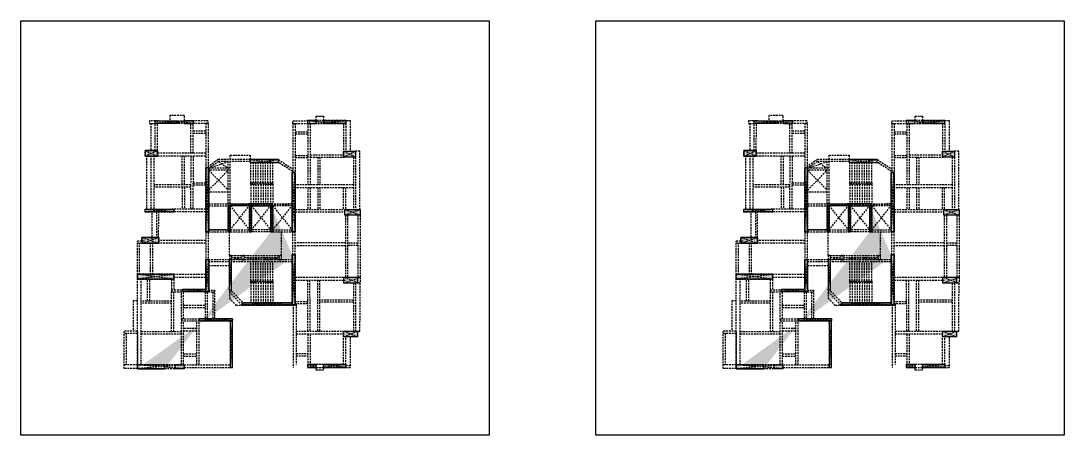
# Model space of a CAD drawing. Header units: millimetres. Extents: x -12446 to 208071, y -7552 to 35181.
# Drawn here: x 100546 to 208071, y -7552 to 35181 of the extents above; entities that cross this region are included whole.
import ezdxf

# ---------------------------------------------------------------- set-up
doc = ezdxf.new("R2010")
doc.units = ezdxf.units.MM
doc.header["$PDMODE"] = 35
doc.linetypes.add('DASHED2', pattern=[0.375, 0.25, -0.125])
for name, color, linetype in [('.', 7, 'Continuous'), ('col', 6, 'Continuous'), ('ING-A-Stair', 3, 'Continuous'), ('ING-BEAM', 252, 'Continuous')]:
    doc.layers.add(name, color=color, linetype=linetype)
doc.layers.add('Boundary', color=40, linetype='Continuous', lineweight=30)
doc.layers.add('Origin', color=40, linetype='Continuous', lineweight=30)

msp = doc.modelspace()

# ---------------------------------------------------------------- hatches: boundary and pattern name
at = {"layer": '.'}
h = msp.add_hatch(dxfattribs=at)
h.set_pattern_fill('ANSI31', color=256)
h.set_pattern_definition([(45, (-12593049.31525, -2232509.60422), (-0.0883883476483, 0.0883883476483), [])])
h.paths.add_polyline_path([(122360, 4227), (122130, 4227), (122130, -572), (122360, -572)], flags=17)
h.paths.add_polyline_path([(118915, 4227), (122360, 4227), (122360, 4457), (118915, 4457)], flags=17)
h.paths.add_polyline_path([(116460, -295), (117360, -295), (117360, -695), (116460, -695)], flags=17)
h.paths.add_polyline_path([(112550, -295), (115360, -295), (115360, -695), (112550, -695)])
h.paths.add_polyline_path([(135039, 21136), (133801, 21136), (133801, 21736), (135039, 21736)])
h.paths.add_polyline_path([(127091, 20864), (124191, 20864), (124191, 20564), (127091, 20564)])
h.paths.add_polyline_path([(126510, 16113), (126310, 16113), (126310, 13413), (126510, 13413)])
h.paths.add_polyline_path([(122110, 16113), (121910, 16113), (121910, 13413), (122110, 13413)])
h.paths.add_polyline_path([(124310, 16313), (124110, 16313), (124110, 13413), (124310, 13413)])
h.paths.add_polyline_path([(126510, 16313), (124310, 16313), (124310, 16113), (126510, 16113)])
h.paths.add_polyline_path([(121910, 16313), (124110, 16313), (124110, 16113), (121910, 16113)])
h.paths.add_polyline_path([(130979, -264), (130079, -264), (130079, -564), (130979, -564)])
h.paths.add_polyline_path([(134029, -264), (131729, -264), (131729, -564), (134029, -564)])
h.paths.add_polyline_path([(133794, 3186), (135254, 3186), (135254, 2586), (133794, 2586)])
h.paths.add_polyline_path([(133839, 8735), (135254, 8735), (135254, 8135), (133839, 8135)])
h.paths.add_polyline_path([(133930, 15736), (135510, 15736), (135510, 15136), (133930, 15136)])
h.paths.add_polyline_path([(128510, 19528), (128810, 19528), (128810, 13413), (128510, 13413)])
h.paths.add_polyline_path([(128510, 5866), (128810, 5866), (128810, 11041), (128510, 11041)], flags=17)
h.paths.add_polyline_path([(123395, 6096), (128510, 6096), (128510, 5866), (123395, 5866)], flags=17)
h.paths.add_polyline_path([(122260, 10575), (122030, 10575), (122030, 7425), (122260, 7425)], flags=17)
h.paths.add_polyline_path([(117210, 7518), (119611, 7518), (119611, 7218), (117210, 7218)], flags=17)
h.paths.add_polyline_path([(119611, 10575), (119911, 10575), (119911, 7218), (119611, 7218)], flags=17)
h.paths.add_polyline_path([(112550, 9038), (116300, 9038), (116300, 8538), (112550, 8538)])
h.paths.add_polyline_path([(114750, 12838), (113020, 12838), (113020, 12238), (114750, 12238)], flags=17)
h.paths.add_polyline_path([(119910, 19913), (119610, 19913), (119610, 13413), (119910, 13413)])
h.paths.add_polyline_path([(113347, 15769), (116297, 15769), (116297, 15469), (113347, 15469)], flags=16)
h.paths.add_polyline_path([(114620, 21819), (113345, 21819), (113345, 21219), (114620, 21219)])
h.paths.add_polyline_path([(131739, 24886), (134029, 24886), (134029, 24586), (131739, 24586)])
h.paths.add_polyline_path([(118342, 24909), (117392, 24909), (117392, 24609), (118342, 24609)])
h.paths.add_polyline_path([(114392, 24909), (116642, 24909), (116642, 24609), (114392, 24609)])
h.paths.add_polyline_path([(130990, 24586), (130990, 24886), (130080, 24886), (130080, 24586)])
edge = h.paths.add_edge_path()
edge.add_line((126310, 13413), (126310, 16113))
edge.add_line((128510, 11041), (128810, 11041))
edge.add_line((112562, -695), (115362, -695))
h = msp.add_hatch(dxfattribs=at)
h.set_pattern_fill('ANSI31', color=256)
h.set_pattern_definition([(45, (-12531322.17834, -2232509.60422), (-0.0883883476483, 0.0883883476483), [])])
h.paths.add_polyline_path([(184087, 4227), (183857, 4227), (183857, -572), (184087, -572)], flags=17)
h.paths.add_polyline_path([(180642, 4227), (184087, 4227), (184087, 4457), (180642, 4457)], flags=17)
h.paths.add_polyline_path([(178187, -295), (179087, -295), (179087, -695), (178187, -695)], flags=17)
h.paths.add_polyline_path([(174277, -295), (177087, -295), (177087, -695), (174277, -695)])
h.paths.add_polyline_path([(196766, 21136), (195528, 21136), (195528, 21736), (196766, 21736)])
h.paths.add_polyline_path([(188818, 20864), (185918, 20864), (185918, 20564), (188818, 20564)])
h.paths.add_polyline_path([(188237, 16113), (188037, 16113), (188037, 13413), (188237, 13413)])
h.paths.add_polyline_path([(183837, 16113), (183637, 16113), (183637, 13413), (183837, 13413)])
h.paths.add_polyline_path([(186037, 16313), (185837, 16313), (185837, 13413), (186037, 13413)])
h.paths.add_polyline_path([(188237, 16313), (186037, 16313), (186037, 16113), (188237, 16113)])
h.paths.add_polyline_path([(183637, 16313), (185837, 16313), (185837, 16113), (183637, 16113)])
h.paths.add_polyline_path([(192706, -264), (191806, -264), (191806, -564), (192706, -564)])
h.paths.add_polyline_path([(195757, -264), (193457, -264), (193457, -564), (195757, -564)])
h.paths.add_polyline_path([(195521, 3186), (196981, 3186), (196981, 2586), (195521, 2586)])
h.paths.add_polyline_path([(195566, 8735), (196981, 8735), (196981, 8135), (195566, 8135)])
h.paths.add_polyline_path([(195657, 15736), (197237, 15736), (197237, 15136), (195657, 15136)])
h.paths.add_polyline_path([(190237, 19528), (190537, 19528), (190537, 13413), (190237, 13413)])
h.paths.add_polyline_path([(190238, 5866), (190538, 5866), (190538, 11041), (190238, 11041)], flags=17)
h.paths.add_polyline_path([(185123, 6096), (190238, 6096), (190238, 5866), (185123, 5866)], flags=17)
h.paths.add_polyline_path([(183987, 10575), (183757, 10575), (183757, 7425), (183987, 7425)], flags=17)
h.paths.add_polyline_path([(178937, 7518), (181338, 7518), (181338, 7218), (178937, 7218)], flags=17)
h.paths.add_polyline_path([(181338, 10575), (181638, 10575), (181638, 7218), (181338, 7218)], flags=17)
h.paths.add_polyline_path([(174277, 9038), (178027, 9038), (178027, 8538), (174277, 8538)])
h.paths.add_polyline_path([(176478, 12838), (174748, 12838), (174748, 12238), (176478, 12238)], flags=17)
h.paths.add_polyline_path([(181637, 19913), (181337, 19913), (181337, 13413), (181637, 13413)])
h.paths.add_polyline_path([(175074, 15769), (178024, 15769), (178024, 15469), (175074, 15469)], flags=16)
h.paths.add_polyline_path([(176347, 21819), (175072, 21819), (175072, 21219), (176347, 21219)])
h.paths.add_polyline_path([(193467, 24886), (195756, 24886), (195756, 24586), (193467, 24586)])
h.paths.add_polyline_path([(180069, 24909), (179119, 24909), (179119, 24609), (180069, 24609)])
h.paths.add_polyline_path([(176119, 24909), (178369, 24909), (178369, 24609), (176119, 24609)])
h.paths.add_polyline_path([(192717, 24586), (192717, 24886), (191807, 24886), (191807, 24586)])
edge = h.paths.add_edge_path()
edge.add_line((188037, 13413), (188037, 16113))
edge.add_line((190238, 11041), (190538, 11041))
edge.add_line((174289, -695), (177089, -695))

# ---------------------------------------------------------------- linework, layer by layer
at = {"layer": 'Boundary'}
for points in [[(100546, 35181), (148801, 35181), (148801, -7552), (100546, -7552)], [(159816, 35181), (208071, 35181), (208071, -7552), (159816, -7552)]]:
    msp.add_lwpolyline(points, close=True, dxfattribs=at)
at = {"layer": 'col'}
for p, q in [((126310, 13413, -26), (126310, 16113, -26)), ((188037, 13413, -26), (188037, 16113, -26)), ((128510, 11041, -30), (128810, 11041, -30)), ((190238, 11041, -30), (190538, 11041, -30)), ((112562, -695, 111), (115362, -695, 111)), ((174289, -695, 111), (177089, -695, 111))]:
    msp.add_line(p, q, dxfattribs=at)
for points, elevation in [([(114392, 24884), (116642, 24884), (116642, 24609), (114392, 24609)], 108), ([(118342, 24884), (117392, 24884), (117392, 24609), (118342, 24609)], -46), ([(130990, 24586), (130990, 24886), (130080, 24886), (130080, 24586)], -51), ([(131739, 24886), (134029, 24886), (134029, 24586), (131739, 24586)], -50), ([(176119, 24884), (178369, 24884), (178369, 24609), (176119, 24609)], 108), ([(180069, 24884), (179119, 24884), (179119, 24609), (180069, 24609)], -46), ([(192717, 24586), (192717, 24886), (191807, 24886), (191807, 24586)], -51), ([(193467, 24886), (195756, 24886), (195756, 24586), (193467, 24586)], -50), ([(114620, 21819), (113345, 21819), (113345, 21219), (114620, 21219)], 108), ([(135039, 21136), (133801, 21136), (133801, 21736), (135039, 21736)], -50), ([(176347, 21819), (175072, 21819), (175072, 21219), (176347, 21219)], 108), ([(196766, 21136), (195528, 21136), (195528, 21736), (196766, 21736)], -50), ([(127091, 20864), (124191, 20864), (124191, 20564), (127091, 20564)], -29), ([(188818, 20864), (185918, 20864), (185918, 20564), (188818, 20564)], -29), ([(119910, 20028), (119610, 20028), (119610, 13413), (119910, 13413)], -29), ([(128510, 19528), (128810, 19528), (128810, 13413), (128510, 13413)], -28), ([(181637, 20028), (181337, 20028), (181337, 13413), (181637, 13413)], -29), ([(190237, 19528), (190537, 19528), (190537, 13413), (190237, 13413)], -28), ([(121910, 16313), (124110, 16313), (124110, 16113), (121910, 16113)], -28), ([(124310, 16313), (124110, 16313), (124110, 13413), (124310, 13413)], -28), ([(126510, 16313), (124310, 16313), (124310, 16113), (126510, 16113)], -29), ([(183637, 16313), (185837, 16313), (185837, 16113), (183637, 16113)], -28), ([(186037, 16313), (185837, 16313), (185837, 13413), (186037, 13413)], -28), ([(188237, 16313), (186037, 16313), (186037, 16113), (188237, 16113)], -29), ([(113347, 15769), (116297, 15769), (116297, 15469), (113347, 15469)], 108), ([(122110, 16113), (121910, 16113), (121910, 13413), (122110, 13413)], -28), ([(126510, 16113), (126310, 16113), (126310, 13413), (126510, 13413)], -26), ([(133930, 15736), (135510, 15736), (135510, 15136), (133930, 15136)], -49), ([(175074, 15769), (178024, 15769), (178024, 15469), (175074, 15469)], 108), ([(183837, 16113), (183637, 16113), (183637, 13413), (183837, 13413)], -28), ([(188237, 16113), (188037, 16113), (188037, 13413), (188237, 13413)], -26), ([(195657, 15736), (197237, 15736), (197237, 15136), (195657, 15136)], -49), ([(114750, 12838), (113020, 12838), (113020, 12238), (114750, 12238)], 108), ([(176478, 12838), (174748, 12838), (174748, 12238), (176478, 12238)], 108), ([(128510, 5866), (128810, 5866), (128810, 11041), (128510, 11041)], -30), ([(190238, 5866), (190538, 5866), (190538, 11041), (190238, 11041)], -30), ([(119611, 10568), (119911, 10568), (119911, 7218), (119611, 7218)], -180), ([(122260, 10575), (122030, 10575), (122030, 7425), (122260, 7425)], -28), ([(181338, 10568), (181638, 10568), (181638, 7218), (181338, 7218)], -180), ([(183987, 10575), (183757, 10575), (183757, 7425), (183987, 7425)], -28), ([(112550, 9038), (116300, 9038), (116300, 8538), (112550, 8538)], 111), ([(133839, 8735), (135254, 8735), (135254, 8135), (133839, 8135)], -50), ([(174277, 9038), (178027, 9038), (178027, 8538), (174277, 8538)], 111), ([(195566, 8735), (196981, 8735), (196981, 8135), (195566, 8135)], -50), ([(117210, 7518), (119611, 7518), (119611, 7218), (117210, 7218)], 45), ([(178937, 7518), (181338, 7518), (181338, 7218), (178937, 7218)], 45), ([(123395, 6096), (128510, 6096), (128510, 5866), (123395, 5866)], -30), ([(185123, 6096), (190238, 6096), (190238, 5866), (185123, 5866)], -30), ([(118915, 4227), (122360, 4227), (122360, 4457), (118915, 4457)], 111), ([(180642, 4227), (184087, 4227), (184087, 4457), (180642, 4457)], 111), ([(122360, 4227), (122130, 4227), (122130, -572), (122360, -572)], 111), ([(184087, 4227), (183857, 4227), (183857, -572), (184087, -572)], 111), ([(133794, 3186), (135254, 3186), (135254, 2586), (133794, 2586)], -51), ([(195521, 3186), (196981, 3186), (196981, 2586), (195521, 2586)], -51), ([(112550, -295), (115360, -295), (115360, -695), (112550, -695)], 111), ([(116460, -295), (117360, -295), (117360, -695), (116460, -695)], 111), ([(130979, -264), (130079, -264), (130079, -564), (130979, -564)], -50), ([(134029, -264), (131729, -264), (131729, -564), (134029, -564)], -50), ([(174277, -295), (177087, -295), (177087, -695), (174277, -695)], 111), ([(178187, -295), (179087, -295), (179087, -695), (178187, -695)], 111), ([(192706, -264), (191806, -264), (191806, -564), (192706, -564)], -50), ([(195757, -264), (193457, -264), (193457, -564), (195757, -564)], -50)]:
    msp.add_lwpolyline(points, close=True, dxfattribs=dict(at, elevation=elevation))
at = {"layer": 'ING-A-Stair', "linetype": 'DASHED2', "ltscale": 750}
for p, q in [((124263, 18464, -28), (124263, 20561, -23)), ((124513, 18464, -28), (124513, 20561, -23)), ((124763, 18464, -28), (124763, 20561, -23)), ((125013, 18464, -28), (125013, 20561, -30)), ((125263, 18464, -28), (125263, 20673, -28)), ((125513, 18464, -28), (125513, 20564, -30)), ((125763, 18464, -28), (125763, 20564, -28)), ((126013, 18464, -28), (126013, 20564, -30)), ((126263, 18464, -28), (126263, 20562, -28)), ((126513, 18464, -28), (126513, 20562, -28)), ((185990, 18464, -28), (185990, 20561, -23)), ((186240, 18464, -28), (186240, 20561, -23)), ((186490, 18464, -28), (186490, 20561, -23)), ((186740, 18464, -28), (186740, 20561, -30)), ((186990, 18464, -28), (186990, 20673, -28)), ((187240, 18464, -28), (187240, 20564, -30)), ((187490, 18464, -28), (187490, 20564, -28)), ((187740, 18464, -28), (187740, 20564, -30)), ((187990, 18464, -28), (187990, 20562, -28)), ((188240, 18464, -28), (188240, 20562, -28)), ((124263, 18314, -28), (124263, 16250, -28)), ((124513, 18314, -28), (124513, 16258, -28)), ((124763, 18314, -28), (124763, 16266, -28)), ((125013, 18314, -28), (125013, 16273, -28)), ((125263, 18314, -28), (125263, 16281, -28)), ((125513, 18314, -28), (125513, 16289, -28)), ((125763, 18314, -28), (125763, 16297, -28)), ((126013, 18314, -28), (126013, 16305, -28)), ((126263, 18314, -28), (126263, 16312, -28)), ((126513, 18314, -30), (126513, 16314, -30)), ((185990, 18314, -28), (185990, 16250, -28)), ((186240, 18314, -28), (186240, 16258, -28)), ((186490, 18314, -28), (186490, 16266, -28)), ((186740, 18314, -28), (186740, 16273, -28)), ((186990, 18314, -28), (186990, 16281, -28)), ((187240, 18314, -28), (187240, 16289, -28)), ((187490, 18314, -28), (187490, 16297, -28)), ((187740, 18314, -28), (187740, 16305, -28)), ((187990, 18314, -28), (187990, 16312, -28)), ((188240, 18314, -30), (188240, 16314, -30)), ((124263, 8343, -31), (124263, 10312, -30)), ((124513, 8343, -30), (124513, 10312, -30)), ((124763, 8343, -30), (124763, 10312, -30)), ((125013, 8343, -30), (125013, 10312, -30)), ((125263, 8343, -30), (125263, 10312, -30)), ((125513, 8343, -30), (125513, 10312, -30)), ((125763, 8343, -30), (125763, 10312, -30)), ((126013, 8343, -30), (126013, 10312, -30)), ((126263, 8343, -30), (126263, 10312, -30)), ((126513, 8343, -30), (126513, 10312, -30)), ((185990, 8343, -31), (185990, 10312, -30)), ((186240, 8343, -30), (186240, 10312, -30)), ((186490, 8343, -30), (186490, 10312, -30)), ((186740, 8343, -30), (186740, 10312, -30)), ((186990, 8343, -30), (186990, 10312, -30)), ((187240, 8343, -30), (187240, 10312, -30)), ((187490, 8343, -30), (187490, 10312, -30)), ((187740, 8343, -30), (187740, 10312, -30)), ((187990, 8343, -30), (187990, 10312, -30)), ((188240, 8343, -30), (188240, 10312, -30)), ((124263, 8193, -30), (124263, 6091, -30)), ((124513, 8193, -30), (124513, 6091, -30)), ((124763, 8193, -30), (124763, 6091, -30)), ((125013, 8193, -30), (125013, 6093, -30)), ((125263, 8194, -30), (125263, 6091, -30)), ((125513, 8193, -30), (125513, 6091, -30)), ((125763, 8193, -30), (125763, 6091, -30)), ((126013, 8193, -30), (126013, 6091, -30)), ((126263, 8193, -30), (126263, 6091, -30)), ((126513, 8193, -30), (126513, 6091, -30)), ((185990, 8193, -30), (185990, 6091, -30)), ((186240, 8193, -30), (186240, 6091, -30)), ((186490, 8193, -30), (186490, 6091, -30)), ((186740, 8193, -30), (186740, 6093, -30)), ((186990, 8194, -30), (186990, 6091, -30)), ((187240, 8193, -30), (187240, 6091, -30)), ((187490, 8193, -30), (187490, 6091, -30)), ((187740, 8193, -30), (187740, 6091, -30)), ((187990, 8193, -30), (187990, 6091, -30)), ((188240, 8193, -30), (188240, 6091, -30))]:
    msp.add_line(p, q, dxfattribs=at)
for points, elevation in [([(124263, 18464), (126513, 18464), (126513, 18314), (124263, 18314)], -28), ([(185990, 18464), (188240, 18464), (188240, 18314), (185990, 18314)], -28), ([(124263, 8343), (126513, 8343), (126513, 8193), (124263, 8193)], -30), ([(185990, 8343), (188240, 8343), (188240, 8193), (185990, 8193)], -30)]:
    msp.add_lwpolyline(points, close=True, dxfattribs=dict(at, elevation=elevation))
at = {"layer": 'ING-BEAM', "linetype": 'DASHED2', "ltscale": 750}
for p, q in [((114394, 24883, -25), (113797, 24884, -23)), ((114394, 24608, -25), (114394, 24883, -25)), ((114394, 24883, -25), (118344, 24883, -25)), ((118344, 24883, -25), (114394, 24608, -25)), ((118344, 24608, -25), (114394, 24883, -25)), ((117394, 25425, -40), (115894, 25425, -40)), ((115894, 25425, -40), (115894, 24895, -40)), ((117394, 24883, -103), (117394, 25425, -40)), ((119845, 24883, -51), (118344, 24883, -25)), ((118344, 24883, -25), (118344, 24608, -25)), ((119844, 24572, -55), (119844, 24883, -152)), ((128580, 24586, -7), (128582, 24884, -29)), ((128582, 24884, -55), (130291, 24886, -42)), ((130291, 24886, -42), (130291, 24586, -42)), ((134041, 24886, -42), (130291, 24886, -42)), ((130291, 24886, -42), (134041, 24586, -42)), ((130291, 24586, -42), (134041, 24886, -42)), ((130983, 25336, 70), (131733, 25336, 70)), ((130983, 24884, 70), (130983, 25336, 70)), ((131733, 25336, 70), (131733, 24884, 70)), ((134041, 24586, -42), (134041, 24886, -42)), ((176121, 24883, -25), (175524, 24884, -23)), ((176121, 24608, -25), (176121, 24883, -25)), ((176121, 24883, -25), (180071, 24883, -25)), ((180071, 24883, -25), (176121, 24608, -25)), ((180071, 24608, -25), (176121, 24883, -25)), ((179121, 25425, -40), (177621, 25425, -40)), ((177621, 25425, -40), (177621, 24895, -40)), ((179121, 24883, -103), (179121, 25425, -40)), ((181572, 24883, -51), (180071, 24883, -25)), ((180071, 24883, -25), (180071, 24608, -25)), ((181572, 24572, -55), (181572, 24883, -152)), ((190307, 24586, -7), (190309, 24884, -29)), ((190309, 24884, -55), (192018, 24886, -42)), ((192018, 24886, -42), (192018, 24586, -42)), ((195768, 24886, -42), (192018, 24886, -42)), ((192018, 24886, -42), (195768, 24586, -42)), ((192018, 24586, -42), (195768, 24886, -42)), ((192710, 25336, 70), (193460, 25336, 70)), ((192710, 24884, 70), (192710, 25336, 70)), ((193460, 25336, 70), (193460, 24884, 70)), ((195768, 24586, -42), (195768, 24886, -42)), ((113947, 24595, -36), (114394, 24595, 40)), ((113947, 24595, -37), (113947, 21793, -37)), ((118344, 24608, -25), (114394, 24608, -25)), ((114394, 21793, -68), (114394, 24595, 40)), ((114620, 21818, 129), (114621, 24595, 235)), ((118068, 21516, -351), (118068, 24608, 42)), ((118297, 21516, -169), (118298, 24608, -234)), ((118298, 23822, 129), (119613, 23822, 328)), ((119844, 24608, -131), (118344, 24608, -25)), ((119614, 24608, 71), (119614, 20025, -30)), ((119844, 24572, -55), (119844, 20029, -147)), ((128580, 24586, -55), (130293, 24586, -42)), ((128580, 24586, -7), (128580, 19528, -5)), ((128810, 24583, -7), (128810, 19528, -7)), ((128812, 23741, -135), (130133, 23741, -227)), ((130134, 24586, -42), (130133, 18263, -62)), ((130291, 24586, -42), (134041, 24586, -42)), ((130364, 24586, -62), (130363, 18263, -62)), ((133803, 24586, -10), (133803, 21342, -16)), ((134033, 24587, -42), (134033, 21712, -42)), ((175674, 24595, -36), (176121, 24595, 40)), ((175674, 24595, -37), (175674, 21793, -37)), ((180071, 24608, -25), (176121, 24608, -25)), ((176121, 21793, -68), (176121, 24595, 40)), ((176347, 21818, 129), (176348, 24595, 235)), ((179795, 21516, -351), (179795, 24608, 42)), ((180024, 21516, -169), (180025, 24608, -234)), ((180025, 23822, 129), (181340, 23822, 328)), ((181572, 24608, -131), (180071, 24608, -25)), ((181341, 24608, 71), (181341, 20025, -30)), ((181572, 24572, -55), (181572, 20029, -147)), ((190307, 24586, -55), (192020, 24586, -42)), ((190307, 24586, -7), (190307, 19528, -5)), ((190537, 24583, -7), (190537, 19528, -7)), ((190539, 23741, -135), (191860, 23741, -227)), ((191861, 24586, -42), (191860, 18263, -62)), ((192018, 24586, -42), (195768, 24586, -42)), ((192091, 24586, -62), (192090, 18263, -62)), ((195530, 24586, -10), (195530, 21342, -16)), ((195760, 24587, -42), (195760, 21712, -42)), ((118298, 23592, 80), (119614, 23592, 511)), ((128812, 23511, -189), (130133, 23511, -227)), ((180025, 23592, 80), (181341, 23592, 511)), ((190539, 23511, -189), (191860, 23511, -227)), ((113345, 21218, 129), (113345, 21818, 129)), ((113345, 21818, 129), (114620, 21818, 129)), ((113345, 21218, 129), (114620, 21818, 129)), ((113345, 21818, 129), (114620, 21218, 129)), ((114620, 21818, 129), (114620, 21218, 129)), ((119610, 21518, 297), (114620, 21518, 129)), ((133799, 21136, -28), (133799, 21736, -28)), ((133799, 21736, -28), (135039, 21736, -28)), ((133799, 21136, -28), (135039, 21736, -28)), ((133799, 21736, -28), (135039, 21136, -28)), ((135039, 21736, -28), (135039, 21136, -28)), ((135496, 21737, -395), (135042, 21737, -395)), ((135496, 15712, -33), (135496, 21737, -395)), ((175072, 21218, 129), (175072, 21818, 129)), ((175072, 21818, 129), (176347, 21818, 129)), ((175072, 21218, 129), (176347, 21818, 129)), ((175072, 21818, 129), (176347, 21218, 129)), ((176347, 21818, 129), (176347, 21218, 129)), ((181337, 21518, 297), (176347, 21518, 129)), ((195526, 21136, -28), (195526, 21736, -28)), ((195526, 21736, -28), (196766, 21736, -28)), ((195526, 21136, -28), (196766, 21736, -28)), ((195526, 21736, -28), (196766, 21136, -28)), ((196766, 21736, -28), (196766, 21136, -28)), ((197223, 21737, -395), (196769, 21737, -395)), ((197223, 15712, -33), (197223, 21737, -395)), ((114620, 21218, 129), (113345, 21218, 129)), ((113984, 15764, -40), (113984, 21218, -30)), ((114284, 15764, -40), (114284, 21218, -30)), ((119609, 21219, 274), (114620, 21218, 129)), ((117184, 18273, -49), (117184, 21217, -150)), ((117414, 18273, -49), (117414, 21217, -150)), ((118068, 21216, -264), (118068, 18423, -230)), ((118298, 21216, -276), (118298, 18447, -240)), ((119916, 19973, -91), (121913, 20664, 13)), ((120933, 20664, -30), (121913, 19973, -19)), ((121913, 16313, -23), (121913, 20664, 13)), ((122113, 16313, -47), (122113, 20664, -47)), ((124191, 20864, -8), (124191, 20564, -8)), ((127091, 20864, -8), (124191, 20864, -8)), ((124191, 20864, -8), (127091, 20564, -8)), ((124191, 20564, -8), (127091, 20864, -8)), ((124191, 20564, -8), (127091, 20564, -8)), ((127091, 20564, -8), (127091, 20864, -8)), ((127093, 20863, -23), (128582, 19903, -21)), ((127179, 20563, -23), (128582, 19662, -21)), ((128812, 21293, -36), (130133, 21293, -62)), ((128812, 21084, -43), (130133, 21082, -84)), ((130363, 21367, -360), (133883, 21367, -328)), ((130363, 21137, -360), (133883, 21137, -328)), ((131143, 21137, -38), (131143, 18263, 4)), ((131373, 21137, -38), (131373, 18263, 4)), ((135039, 21136, -28), (133799, 21136, -28)), ((134812, 21136, -31), (134812, 15717, -31)), ((135043, 21136, -30), (135043, 15712, -30)), ((176347, 21218, 129), (175072, 21218, 129)), ((175711, 15764, -40), (175711, 21218, -30)), ((176011, 15764, -40), (176011, 21218, -30)), ((181336, 21219, 274), (176347, 21218, 129)), ((178911, 18273, -49), (178911, 21217, -150)), ((179141, 18273, -49), (179141, 21217, -150)), ((179795, 21216, -264), (179795, 18423, -230)), ((180025, 21216, -276), (180025, 18447, -240)), ((181643, 19973, -91), (183640, 20664, 13)), ((182660, 20664, -30), (183640, 19973, -19)), ((183640, 16313, -23), (183640, 20664, 13)), ((183840, 16313, -47), (183840, 20664, -47)), ((185918, 20864, -8), (185918, 20564, -8)), ((188818, 20864, -8), (185918, 20864, -8)), ((185918, 20864, -8), (188818, 20564, -8)), ((185918, 20564, -8), (188818, 20864, -8)), ((185918, 20564, -8), (188818, 20564, -8)), ((188818, 20564, -8), (188818, 20864, -8)), ((188820, 20863, -23), (190309, 19903, -21)), ((188906, 20563, -23), (190309, 19662, -21)), ((190539, 21293, -36), (191860, 21293, -62)), ((190539, 21084, -43), (191860, 21082, -84)), ((192091, 21367, -360), (195610, 21367, -328)), ((192091, 21137, -360), (195610, 21137, -328)), ((192870, 21137, -38), (192870, 18263, 4)), ((193100, 21137, -38), (193100, 18263, 4)), ((196766, 21136, -28), (195526, 21136, -28)), ((196540, 21136, -31), (196540, 15717, -31)), ((196770, 21136, -30), (196770, 15712, -30)), ((119610, 13409, -8), (119610, 20024, -8)), ((119610, 20024, -8), (119910, 20024, -8)), ((119910, 13409, -8), (119610, 20024, -8)), ((119610, 13409, -8), (119910, 20024, -8)), ((119844, 19888, -19), (119844, 19753, -154)), ((119910, 20024, -8), (119910, 13409, -8)), ((119912, 19771, 186), (121913, 17716, -301)), ((119913, 17716, -301), (121913, 19771, 99)), ((122081, 19973, 52), (119916, 19973, -91)), ((121913, 19773, 23), (119916, 19773, -19)), ((128810, 19528, -7), (128510, 19528, -7)), ((128510, 19528, -7), (128510, 13413, -7)), ((128510, 13413, -7), (128810, 19528, -7)), ((128810, 13413, -7), (128510, 19528, -7)), ((128810, 13413, -7), (128810, 19528, -7)), ((181337, 13409, -8), (181337, 20024, -8)), ((181337, 20024, -8), (181637, 20024, -8)), ((181637, 13409, -8), (181337, 20024, -8)), ((181337, 13409, -8), (181637, 20024, -8)), ((181572, 19888, -19), (181572, 19753, -154)), ((181637, 20024, -8), (181637, 13409, -8)), ((181640, 19771, 186), (183640, 17716, -301)), ((181640, 17716, -301), (183640, 19771, 99)), ((183808, 19973, 52), (181643, 19973, -91)), ((183640, 19773, 23), (181643, 19773, -19)), ((190537, 19528, -7), (190237, 19528, -7)), ((190237, 19528, -7), (190237, 13413, -7)), ((190237, 13413, -7), (190537, 19528, -7)), ((190537, 13413, -7), (190237, 19528, -7)), ((190537, 13413, -7), (190537, 19528, -7)), ((118068, 18180, -25), (118068, 18423, -230)), ((119614, 18447, -37), (118298, 18447, -210)), ((118298, 15766, -230), (118298, 18447, -230)), ((179795, 18180, -25), (179795, 18423, -230)), ((181341, 18447, -37), (180025, 18447, -210)), ((180025, 15766, -230), (180025, 18447, -230)), ((118068, 18273, -255), (114284, 18273, -29)), ((118068, 18043, -255), (114284, 18043, -29)), ((117184, 18043, -50), (117184, 18043, -50)), ((117184, 18043, -50), (117184, 15766, -30)), ((117414, 18043, -50), (117414, 15766, -30)), ((118068, 15766, -230), (118068, 18193, -230)), ((119614, 18217, -30), (118298, 18217, -209)), ((121913, 17514, -292), (119916, 17514, -334)), ((134812, 18263, -30), (128812, 18263, -20)), ((134812, 17963, -30), (128812, 17963, -20)), ((130133, 17964, -62), (130133, 15712, -62)), ((130363, 17964, -62), (130363, 15712, -62)), ((131143, 17963, -29), (131143, 15712, 3)), ((131373, 17963, -29), (131373, 15712, 3)), ((133763, 17963, -30), (133763, 15712, 3)), ((133993, 17963, -30), (133993, 15712, 3)), ((179795, 18273, -255), (176011, 18273, -29)), ((179795, 18043, -255), (176011, 18043, -29)), ((178911, 18043, -50), (178911, 18043, -50)), ((178911, 18043, -50), (178911, 15766, -30)), ((179141, 18043, -50), (179141, 15766, -30)), ((179795, 15766, -230), (179795, 18193, -230)), ((181341, 18217, -30), (180025, 18217, -209)), ((183640, 17514, -292), (181643, 17514, -334)), ((196540, 18263, -30), (190539, 18263, -20)), ((196540, 17963, -30), (190539, 17963, -20)), ((191860, 17964, -62), (191860, 15712, -62)), ((192090, 17964, -62), (192090, 15712, -62)), ((192870, 17963, -29), (192870, 15712, 3)), ((193100, 17963, -29), (193100, 15712, 3)), ((195490, 17963, -30), (195490, 15712, 3)), ((195720, 17963, -30), (195720, 15712, 3)), ((119912, 16313, -21), (121913, 16313, -19)), ((121910, 16113, -7), (121910, 16313, -7)), ((121910, 16313, -7), (124110, 16313, -7)), ((124110, 16313, -7), (121910, 16113, -7)), ((124110, 16113, -7), (121910, 16313, -7)), ((124110, 16113, -28), (124110, 16313, -28)), ((124110, 16313, -28), (128510, 16313, -28)), ((128510, 16313, -28), (124110, 16113, -28)), ((128510, 16113, -28), (124110, 16313, -28)), ((124110, 16313, -7), (124110, 16113, -7)), ((128510, 16313, -28), (128510, 16113, -28)), ((181639, 16313, -21), (183640, 16313, -19)), ((183637, 16113, -7), (183637, 16313, -7)), ((183637, 16313, -7), (185837, 16313, -7)), ((185837, 16313, -7), (183637, 16113, -7)), ((185837, 16113, -7), (183637, 16313, -7)), ((185837, 16113, -28), (185837, 16313, -28)), ((185837, 16313, -28), (190237, 16313, -28)), ((190237, 16313, -28), (185837, 16113, -28)), ((190237, 16113, -28), (185837, 16313, -28)), ((185837, 16313, -7), (185837, 16113, -7)), ((190237, 16313, -28), (190237, 16113, -28)), ((113341, 15464, -28), (113341, 15764, -28)), ((113341, 15764, -28), (116291, 15764, -28)), ((113341, 15464, -28), (116291, 15764, -28)), ((113341, 15764, -28), (116291, 15464, -28)), ((116291, 15464, -28), (113341, 15464, -28)), ((114076, 12617, -36), (114076, 15466, -36)), ((114523, 15466, -32), (114523, 12829, -32)), ((114745, 12838, -28), (114753, 15466, 116)), ((119614, 15766, -163), (116147, 15766, -163)), ((119614, 15466, -163), (116147, 15466, -163)), ((116291, 15764, -28), (116291, 15464, -28)), ((119912, 16114, -27), (121912, 16114, -27)), ((124110, 16113, -7), (121910, 16113, -7)), ((121910, 13413, -7), (121910, 16113, -7)), ((121910, 16113, -7), (122110, 16113, -7)), ((122110, 13413, -7), (121910, 16113, -7)), ((121910, 13413, -7), (122110, 16113, -7)), ((122110, 16113, -7), (122110, 13413, -7)), ((128510, 16113, -28), (124110, 16113, -28)), ((124110, 13413, -28), (124110, 16113, -28)), ((124110, 16113, -28), (124310, 16113, -28)), ((124310, 13413, -28), (124110, 16113, -28)), ((124110, 13413, -28), (124310, 16113, -28)), ((124310, 16113, -28), (124310, 13413, -28)), ((124313, 16114, -29), (126313, 13614, -30)), ((124313, 13614, -30), (126313, 16114, -28)), ((126310, 13413, -5), (126310, 16113, -5)), ((126310, 16113, -5), (126510, 16113, -5)), ((126510, 13413, -5), (126310, 16113, -5)), ((126310, 13413, -5), (126510, 16113, -5)), ((126510, 16113, -5), (126510, 13413, -5)), ((128812, 15712, -33), (133930, 15712, -28)), ((128812, 15482, -33), (133930, 15482, -28)), ((133930, 15136, -28), (133930, 15736, -28)), ((133930, 15736, -28), (135510, 15736, -28)), ((133930, 15136, -28), (135510, 15736, -28)), ((133930, 15736, -28), (135510, 15136, -28)), ((135510, 15136, -28), (133930, 15136, -28)), ((133995, 15136, -395), (133995, 8713, -408)), ((134225, 15136, -395), (134225, 8713, -408)), ((135043, 15712, -30), (135495, 15712, -30)), ((135283, 15136, -33), (135283, 8735, -52)), ((135510, 15736, -28), (135510, 15136, -28)), ((135513, 15136, -33), (135513, 8712, -33)), ((175068, 15464, -28), (175068, 15764, -28)), ((175068, 15764, -28), (178018, 15764, -28)), ((175068, 15464, -28), (178018, 15764, -28)), ((175068, 15764, -28), (178018, 15464, -28)), ((178018, 15464, -28), (175068, 15464, -28)), ((175803, 12617, -36), (175803, 15466, -36)), ((176250, 15466, -32), (176250, 12829, -32)), ((176472, 12838, -28), (176480, 15466, 116)), ((181341, 15766, -163), (177874, 15766, -163)), ((181341, 15466, -163), (177874, 15466, -163)), ((178018, 15764, -28), (178018, 15464, -28)), ((181639, 16114, -27), (183640, 16114, -27)), ((185837, 16113, -7), (183637, 16113, -7)), ((183637, 13413, -7), (183637, 16113, -7)), ((183637, 16113, -7), (183837, 16113, -7)), ((183837, 13413, -7), (183637, 16113, -7)), ((183637, 13413, -7), (183837, 16113, -7)), ((183837, 16113, -7), (183837, 13413, -7)), ((190237, 16113, -28), (185837, 16113, -28)), ((185837, 13413, -28), (185837, 16113, -28)), ((185837, 16113, -28), (186037, 16113, -28)), ((186037, 13413, -28), (185837, 16113, -28)), ((185837, 13413, -28), (186037, 16113, -28)), ((186037, 16113, -28), (186037, 13413, -28)), ((186040, 16114, -29), (188040, 13614, -30)), ((186040, 13614, -30), (188040, 16114, -28)), ((188037, 13413, -5), (188037, 16113, -5)), ((188037, 16113, -5), (188237, 16113, -5)), ((188237, 13413, -5), (188037, 16113, -5)), ((188037, 13413, -5), (188237, 16113, -5)), ((188237, 16113, -5), (188237, 13413, -5)), ((190539, 15712, -33), (195657, 15712, -28)), ((190539, 15482, -33), (195657, 15482, -28)), ((195657, 15136, -28), (195657, 15736, -28)), ((195657, 15736, -28), (197237, 15736, -28)), ((195657, 15136, -28), (197237, 15736, -28)), ((195657, 15736, -28), (197237, 15136, -28)), ((197237, 15136, -28), (195657, 15136, -28)), ((195722, 15136, -395), (195722, 8713, -408)), ((195952, 15136, -395), (195952, 8713, -408)), ((196770, 15712, -30), (197222, 15712, -30)), ((197010, 15136, -33), (197010, 8735, -52)), ((197237, 15736, -28), (197237, 15136, -28)), ((197240, 15136, -33), (197240, 8712, -33)), ((119910, 13409, -8), (119610, 13409, -8)), ((119614, 13414, -209), (119614, 10544, -209)), ((119845, 13414, -130), (119845, 10544, -130)), ((119915, 13614, -30), (121915, 13614, -30)), ((119915, 13414, -30), (121915, 13414, -30)), ((122110, 13413, -7), (121910, 13413, -7)), ((122033, 10992, -30), (122033, 13414, -32)), ((122113, 13414, -31), (124112, 13416, -20)), ((122115, 13614, -31), (124112, 13614, -31)), ((124310, 13413, -28), (124110, 13413, -28)), ((126305, 13614, -31), (124307, 13614, -31)), ((126307, 13414, -31), (124308, 13416, -20)), ((126510, 13413, -5), (126310, 13413, -5)), ((126513, 13414, -31), (128512, 13416, -20)), ((126515, 13614, -31), (128512, 13614, -31)), ((128510, 13413, -7), (128810, 13413, -7)), ((128580, 11041, -10), (128580, 13416, -7)), ((128811, 11041, -28), (128810, 13416, -7)), ((181637, 13409, -8), (181337, 13409, -8)), ((181341, 13414, -209), (181341, 10544, -209)), ((181572, 13414, -130), (181572, 10544, -130)), ((181643, 13614, -30), (183643, 13614, -30)), ((181643, 13414, -30), (183643, 13414, -30)), ((183837, 13413, -7), (183637, 13413, -7)), ((183760, 10992, -30), (183760, 13414, -32)), ((183840, 13414, -31), (185839, 13416, -20)), ((183842, 13614, -31), (185840, 13614, -31)), ((186037, 13413, -28), (185837, 13413, -28)), ((188032, 13614, -31), (186034, 13614, -31)), ((188034, 13414, -31), (186035, 13416, -20)), ((188237, 13413, -5), (188037, 13413, -5)), ((188240, 13414, -31), (190239, 13416, -20)), ((188242, 13614, -31), (190240, 13614, -31)), ((190237, 13413, -7), (190537, 13413, -7)), ((190307, 11041, -10), (190307, 13416, -7)), ((190538, 11041, -28), (190537, 13416, -7)), ((112556, 9014, -166), (112556, 12469, -169)), ((113272, 12469, -27), (112556, 12469, -146)), ((113272, 12239, -27), (112556, 12239, -146)), ((112786, 9014, -166), (112786, 12239, -169)), ((113020, 12238, 129), (113020, 12838, 129)), ((113020, 12838, 129), (114750, 12838, 129)), ((113020, 12238, 129), (114750, 12838, 129)), ((113020, 12838, 129), (114750, 12238, 129)), ((114750, 12238, 129), (113020, 12238, 129)), ((113906, 9014, -162), (113906, 12237, -165)), ((114136, 9014, -162), (114136, 12238, -163)), ((114750, 12838, 129), (114750, 12238, 129)), ((119614, 12539, 23), (114750, 12538, 116)), ((119614, 12239, 23), (114750, 12238, 116)), ((133995, 12283, -468), (128813, 12283, -120)), ((133995, 11983, -468), (128813, 11983, -120)), ((135283, 12234, -37), (134225, 12234, -401)), ((135283, 12001, -37), (134225, 12001, -401)), ((174283, 9014, -166), (174283, 12469, -169)), ((174999, 12469, -27), (174283, 12469, -146)), ((174999, 12239, -27), (174283, 12239, -146)), ((174513, 9014, -166), (174513, 12239, -169)), ((174747, 12238, 129), (174747, 12838, 129)), ((174747, 12838, 129), (176477, 12838, 129)), ((174747, 12238, 129), (176477, 12838, 129)), ((174747, 12838, 129), (176477, 12238, 129)), ((176477, 12238, 129), (174747, 12238, 129)), ((175633, 9014, -162), (175633, 12237, -165)), ((175863, 9014, -162), (175863, 12238, -163)), ((176477, 12838, 129), (176477, 12238, 129)), ((181341, 12539, 23), (176477, 12538, 116)), ((181341, 12239, 23), (176478, 12238, 116)), ((195722, 12283, -468), (190540, 12283, -120)), ((195722, 11983, -468), (190540, 11983, -120)), ((197010, 12234, -37), (195952, 12234, -401)), ((197010, 12001, -37), (195952, 12001, -401)), ((122263, 10992, -30), (122033, 10992, -30)), ((122033, 10992, -30), (122033, 10542, -30)), ((122263, 10992, -30), (123333, 10992, -218)), ((122263, 10542, -30), (122263, 10992, -30)), ((122263, 10762, -30), (123333, 10762, -218)), ((122263, 10543, -60), (123333, 10762, -218)), ((122263, 10762, -30), (123333, 10542, -30)), ((122288, 10992, -30), (123333, 10992, -218)), ((123563, 10992, -218), (127180, 10991, -36)), ((123563, 10992, -218), (127185, 10991, -36)), ((123563, 10762, -216), (127183, 10761, -36)), ((123563, 10762, -179), (125733, 10543, -60)), ((123563, 10543, -60), (125733, 10756, -179)), ((125933, 10763, -179), (127183, 10541, 152)), ((125933, 10543, -60), (127183, 10761, -36)), ((128510, 11041, -10), (128810, 11041, -10)), ((128510, 5866, -10), (128510, 11041, -10)), ((128510, 11041, -10), (128810, 5866, -10)), ((128810, 11041, -10), (128510, 5866, -10)), ((128810, 11041, -10), (128810, 5866, -10)), ((183990, 10992, -30), (183760, 10992, -30)), ((183760, 10992, -30), (183760, 10542, -30)), ((183990, 10992, -30), (185060, 10992, -218)), ((183990, 10542, -30), (183990, 10992, -30)), ((183990, 10762, -30), (185060, 10762, -218)), ((183990, 10543, -60), (185060, 10762, -218)), ((183990, 10762, -30), (185060, 10542, -30)), ((184015, 10992, -30), (185060, 10992, -218)), ((185290, 10992, -218), (188907, 10991, -36)), ((185290, 10992, -218), (188913, 10991, -36)), ((185290, 10762, -216), (188910, 10761, -36)), ((185290, 10762, -179), (187460, 10543, -60)), ((185290, 10543, -60), (187460, 10756, -179)), ((187660, 10763, -179), (188910, 10541, 152)), ((187660, 10543, -60), (188910, 10761, -36)), ((190237, 11041, -10), (190537, 11041, -10)), ((190237, 5866, -10), (190237, 11041, -10)), ((190237, 11041, -10), (190537, 5866, -10)), ((190537, 11041, -10), (190237, 5866, -10)), ((190537, 11041, -10), (190537, 5866, -10)), ((119911, 10568, -66), (119611, 10568, -66)), ((119611, 10568, -66), (119611, 7218, -66)), ((119611, 7218, -66), (119911, 10568, -66)), ((119911, 7218, -66), (119611, 10568, -66)), ((119911, 7218, -66), (119911, 10568, -66)), ((122033, 10542, -30), (119911, 10544, -202)), ((122033, 10312, -30), (119911, 10312, -202)), ((119914, 9942, -202), (122033, 9942, -23)), ((122260, 10565, -28), (122030, 10565, -28)), ((122030, 10565, -28), (122030, 7425, -28)), ((122030, 7425, -28), (122260, 10565, -28)), ((122260, 7425, -28), (122030, 10565, -28)), ((122260, 7425, -28), (122260, 10565, -28)), ((128513, 10542, -30), (122263, 10542, -30)), ((128513, 10312, -30), (122263, 10312, -30)), ((181638, 10568, -66), (181338, 10568, -66)), ((181338, 10568, -66), (181338, 7218, -66)), ((181338, 7218, -66), (181638, 10568, -66)), ((181638, 7218, -66), (181338, 10568, -66)), ((181638, 7218, -66), (181638, 10568, -66)), ((183760, 10542, -30), (181638, 10544, -202)), ((183760, 10312, -30), (181638, 10312, -202)), ((181641, 9942, -202), (183760, 9942, -23)), ((183987, 10565, -28), (183757, 10565, -28)), ((183757, 10565, -28), (183757, 7425, -28)), ((183757, 7425, -28), (183987, 10565, -28)), ((183987, 7425, -28), (183757, 10565, -28)), ((183987, 7425, -28), (183987, 10565, -28)), ((190240, 10542, -30), (183990, 10542, -30)), ((190240, 10312, -30), (183990, 10312, -30)), ((116300, 9038, -28), (112550, 9038, -28)), ((112550, 9038, -28), (112550, 8538, -28)), ((116300, 8538, -28), (112550, 9038, -28)), ((116300, 9038, -28), (112550, 8538, -28)), ((112553, -293, 276), (112554, 8864, 148)), ((116300, 8538, -28), (116300, 9038, -28)), ((116304, 9037, -40), (119615, 9037, -141)), ((116304, 8737, -40), (119615, 8737, -141)), ((128813, 8735, -91), (133995, 8736, -327)), ((133840, 8136, -598), (133840, 8736, -598)), ((133840, 8736, -598), (135510, 8736, -598)), ((133840, 8136, -598), (135510, 8736, -598)), ((133840, 8736, -598), (135510, 8136, -598)), ((135510, 8736, -598), (135510, 8136, -598)), ((178027, 9038, -28), (174277, 9038, -28)), ((174277, 9038, -28), (174277, 8538, -28)), ((178027, 8538, -28), (174277, 9038, -28)), ((178027, 9038, -28), (174277, 8538, -28)), ((174281, -293, 276), (174281, 8864, 148)), ((178027, 8538, -28), (178027, 9038, -28)), ((178031, 9037, -40), (181342, 9037, -141)), ((178031, 8737, -40), (181342, 8737, -141)), ((190540, 8735, -91), (195722, 8736, -327)), ((195567, 8136, -598), (195567, 8736, -598)), ((195567, 8736, -598), (197237, 8736, -598)), ((195567, 8136, -598), (197237, 8736, -598)), ((195567, 8736, -598), (197237, 8136, -598)), ((197237, 8736, -598), (197237, 8136, -598)), ((112550, 8538, -28), (116300, 8538, -28)), ((112954, -293, 8), (112954, 8537, 20)), ((113604, 6284, -225), (113604, 8537, -211)), ((113834, 6284, -225), (113834, 8537, -211)), ((116063, 8538, -27), (116063, 7219, 391)), ((116300, 8538, -28), (116300, 7449, 401)), ((128811, 8437, -31), (133995, 8428, -35)), ((130079, 8435, 863), (130082, 3187, 515)), ((130311, 8434, 799), (130312, 3187, 1339)), ((131143, 3186, -33), (131143, 8433, 0)), ((131373, 3186, -33), (131373, 8432, 0)), ((135510, 8136, -598), (133840, 8136, -598)), ((134813, 8136, -29), (134813, 3161, -29)), ((135043, 8136, -29), (135043, 3161, -29)), ((135495, 3159, -29), (135513, 8133, -33)), ((174277, 8538, -28), (178027, 8538, -28)), ((174681, -293, 8), (174681, 8537, 20)), ((175331, 6284, -225), (175331, 8537, -211)), ((175561, 6284, -225), (175561, 8537, -211)), ((177790, 8538, -27), (177790, 7219, 391)), ((178027, 8538, -28), (178027, 7449, 401)), ((190538, 8437, -31), (195722, 8428, -35)), ((191806, 8435, 863), (191809, 3187, 515)), ((192038, 8434, 799), (192039, 3187, 1339)), ((192870, 3186, -33), (192870, 8433, 0)), ((193100, 3186, -33), (193100, 8432, 0)), ((197237, 8136, -598), (195567, 8136, -598)), ((196540, 8136, -29), (196540, 3161, -29)), ((196770, 8136, -29), (196770, 3161, -29)), ((197222, 3159, -29), (197240, 8133, -33)), ((116063, 7448, 155), (117214, 7449, 83)), ((116063, 7219, 391), (117214, 7218, 65)), ((116074, 3105, -233), (116074, 7218, 77)), ((116304, 3105, -233), (116304, 7218, 77)), ((117086, 4366, -432), (117086, 7218, -147)), ((117210, 7218, -28), (117210, 7448, -28)), ((117210, 7448, -28), (119610, 7448, -28)), ((119610, 7448, -28), (117210, 7218, -28)), ((119610, 7218, -28), (117210, 7448, -28)), ((119610, 7218, -28), (117210, 7218, -28)), ((117316, 4459, 140), (117316, 7218, -436)), ((119534, 7218, -130), (119534, 4457, 132)), ((119610, 7448, -28), (119610, 7218, -28)), ((119611, 7218, -66), (119911, 7218, -66)), ((119764, 7218, -132), (119764, 4457, 132)), ((122030, 7425, -28), (122260, 7425, -28)), ((122033, 7222, -23), (122033, 6572, -23)), ((122033, 6572, -23), (122715, 5862, -23)), ((177790, 7448, 155), (178941, 7449, 83)), ((177790, 7219, 391), (178941, 7218, 65)), ((177801, 3105, -233), (177801, 7218, 77)), ((178031, 3105, -233), (178031, 7218, 77)), ((178813, 4366, -432), (178813, 7218, -147)), ((178937, 7218, -28), (178937, 7448, -28)), ((178937, 7448, -28), (181337, 7448, -28)), ((181337, 7448, -28), (178937, 7218, -28)), ((181337, 7218, -28), (178937, 7448, -28)), ((181337, 7218, -28), (178937, 7218, -28)), ((179043, 4459, 140), (179043, 7218, -436)), ((181261, 7218, -130), (181261, 4457, 132)), ((181337, 7448, -28), (181337, 7218, -28)), ((181338, 7218, -66), (181638, 7218, -66)), ((181491, 7218, -132), (181491, 4457, 132)), ((183757, 7425, -28), (183987, 7425, -28)), ((183760, 7222, -23), (183760, 6572, -23)), ((183760, 6572, -23), (184442, 5862, -23)), ((112556, 6309, 65), (112106, 6309, -8)), ((116074, 6284, -229), (112954, 6284, -209)), ((116074, 6054, -229), (112954, 6054, -209)), ((116304, 6284, -230), (116304, 6284, -230)), ((117316, 5845, -330), (119534, 5845, -25)), ((117316, 5615, -182), (119534, 5615, -43)), ((122715, 5862, -23), (123338, 5863, -32)), ((128510, 6096, -28), (123395, 6096, -28)), ((123395, 6096, -28), (123395, 5866, -28)), ((128510, 5866, -28), (123395, 6096, -28)), ((128510, 6096, -28), (123395, 5866, -28)), ((123395, 5866, -28), (128510, 5866, -28)), ((128510, 5866, -28), (128510, 6096, -28)), ((128810, 5866, -10), (128510, 5866, -10)), ((128612, 5963, -23), (128612, -262, -30)), ((130079, 6214, 704), (128813, 6214, -43)), ((130079, 5984, 704), (128813, 5984, -43)), ((128912, 5984, -33), (128912, -264, -30)), ((134813, 6386, -30), (131373, 6386, -59)), ((134813, 6156, -30), (131373, 6156, -59)), ((174283, 6309, 65), (173833, 6309, -8)), ((177801, 6284, -229), (174681, 6284, -209)), ((177801, 6054, -229), (174681, 6054, -209)), ((178031, 6284, -230), (178031, 6284, -230)), ((179043, 5845, -330), (181261, 5845, -25)), ((179043, 5615, -182), (181261, 5615, -43)), ((184442, 5862, -23), (185065, 5863, -32)), ((190238, 6096, -28), (185123, 6096, -28)), ((185123, 6096, -28), (185123, 5866, -28)), ((190238, 5866, -28), (185123, 6096, -28)), ((190238, 6096, -28), (185123, 5866, -28)), ((185123, 5866, -28), (190238, 5866, -28)), ((190537, 5866, -10), (190237, 5866, -10)), ((190238, 5866, -28), (190238, 6096, -28)), ((190340, 5963, -23), (190340, -262, -30)), ((191807, 6214, 704), (190540, 6214, -43)), ((191807, 5984, 704), (190540, 5984, -43)), ((190640, 5984, -33), (190640, -264, -30)), ((196540, 6386, -30), (193100, 6386, -59)), ((196540, 6156, -30), (193100, 6156, -59)), ((117086, 4459, 140), (118985, 4459, 132)), ((117086, 4366, -432), (117086, 4136, -690)), ((118915, 4227, 132), (118915, 4457, 132)), ((118915, 4457, 132), (122360, 4457, 132)), ((118915, 4227, 132), (122360, 4457, 132)), ((118915, 4457, 132), (122360, 4227, 132)), ((122360, 4457, 132), (122360, 4227, 132)), ((178813, 4459, 140), (180712, 4459, 132)), ((178813, 4366, -432), (178813, 4136, -690)), ((180642, 4227, 132), (180642, 4457, 132)), ((180642, 4457, 132), (184087, 4457, 132)), ((180642, 4227, 132), (184087, 4457, 132)), ((180642, 4457, 132), (184087, 4227, 132)), ((184087, 4457, 132), (184087, 4227, 132)), ((117086, 4229, 140), (118985, 4227, 132)), ((117086, -293, -294), (117086, 4136, -690)), ((117316, -293, -400), (117316, 4229, -296)), ((118686, 3453, -493), (117316, 3453, -596)), ((118686, -295, 141), (118686, 4229, -218)), ((122360, 4227, 132), (118915, 4227, 132)), ((118916, -295, 141), (118916, 4229, -218)), ((122360, 4227, 132), (122130, 4227, 132)), ((122130, 4227, 132), (122130, -573, 132)), ((122130, -573, 132), (122360, 4227, 132)), ((122360, -573, 132), (122130, 4227, 132)), ((122360, -573, 132), (122360, 4227, 132)), ((178813, 4229, 140), (180712, 4227, 132)), ((178813, -293, -294), (178813, 4136, -690)), ((179043, -293, -400), (179043, 4229, -296)), ((180413, 3453, -493), (179043, 3453, -596)), ((180413, -295, 141), (180413, 4229, -218)), ((184087, 4227, 132), (180642, 4227, 132)), ((180643, -295, 141), (180643, 4229, -218)), ((184087, 4227, 132), (183857, 4227, 132)), ((183857, 4227, 132), (183857, -573, 132)), ((183857, -573, 132), (184087, 4227, 132)), ((184087, -573, 132), (183857, 4227, 132)), ((184087, -573, 132), (184087, 4227, 132)), ((111204, -693, -39), (111204, 3160, -39)), ((112554, 3160, -39), (111204, 3160, 20)), ((112554, 2930, -39), (111204, 2930, 20)), ((112554, 3109, -39), (112554, -693, -39)), ((117081, 3105, -367), (112954, 3105, -39)), ((117086, 2875, -367), (112954, 2875, -39)), ((117316, 3221, -596), (118686, 3220, -123)), ((128912, 3187, 690), (133858, 3187, -50)), ((128912, 2887, 690), (133858, 2887, -50)), ((130135, 2887, 158), (130135, -264, -398)), ((130365, 2887, -394), (130365, -264, -398)), ((133798, 2586, -597), (133798, 3186, -597)), ((133798, 3186, -597), (135258, 3186, -597)), ((133798, 2586, -597), (135258, 3186, -597)), ((133798, 3186, -597), (135258, 2586, -597)), ((135258, 2586, -597), (133798, 2586, -597)), ((133805, -263, -50), (133805, 2931, -27)), ((134033, -564, -39), (134033, 2586, -43)), ((135043, 3161, -29), (135495, 3161, -29)), ((135258, 3186, -597), (135258, 2586, -597)), ((172931, -693, -39), (172931, 3160, -39)), ((174281, 3160, -39), (172931, 3160, 20)), ((174281, 2930, -39), (172931, 2930, 20)), ((174281, 3109, -39), (174281, -693, -39)), ((178808, 3105, -367), (174681, 3105, -39)), ((178813, 2875, -367), (174681, 2875, -39)), ((179043, 3221, -596), (180413, 3220, -123)), ((190640, 3187, 690), (195585, 3187, -50)), ((190640, 2887, 690), (195585, 2887, -50)), ((191862, 2887, 158), (191862, -264, -398)), ((192092, 2887, -394), (192092, -264, -398)), ((195525, 2586, -597), (195525, 3186, -597)), ((195525, 3186, -597), (196985, 3186, -597)), ((195525, 2586, -597), (196985, 3186, -597)), ((195525, 3186, -597), (196985, 2586, -597)), ((196985, 2586, -597), (195525, 2586, -597)), ((195532, -263, -50), (195532, 2931, -27)), ((195761, -564, -39), (195760, 2586, -43)), ((196770, 3161, -29), (197222, 3161, -29)), ((196985, 3186, -597), (196985, 2586, -597)), ((117316, 827, -483), (118686, 827, 11)), ((117318, 597, -483), (118686, 597, -169)), ((128912, 864, -43), (130135, 864, -131)), ((128912, 634, -43), (130135, 634, -131)), ((179043, 827, -483), (180413, 827, 11)), ((179045, 597, -483), (180413, 597, -169)), ((190640, 864, -43), (191862, 864, -131)), ((190640, 634, -43), (191862, 634, -131)), ((112557, -293, 124), (111204, -293, 144)), ((112554, -693, -39), (111204, -693, -39)), ((112557, -693, 124), (111204, -693, 124)), ((117367, -293, 8), (112557, -293, 8)), ((112557, -293, 8), (112557, -693, 8)), ((117367, -693, 8), (112557, -293, 8)), ((117367, -293, 8), (112557, -693, 8)), ((112557, -693, 8), (117367, -693, 8)), ((117367, -693, 8), (117367, -293, 8)), ((122130, -573, 132), (122360, -573, 132)), ((128612, -261, -12), (128612, -562, -12)), ((130084, -264, -598), (130084, -564, -598)), ((130984, -264, -598), (130084, -264, -598)), ((130084, -264, -598), (130984, -564, -598)), ((130084, -564, -598), (130984, -264, -598)), ((130084, -564, -598), (130984, -564, -598)), ((130983, -862, -103), (130983, -562, -103)), ((131733, -862, -50), (130983, -862, -50)), ((130984, -564, -598), (130984, -264, -598)), ((131733, -562, -50), (131733, -862, -50)), ((131734, -564, -598), (131734, -264, -598)), ((131734, -264, -598), (134034, -264, -598)), ((134034, -264, -598), (131734, -564, -598)), ((134034, -564, -598), (131734, -264, -598)), ((134034, -564, -598), (131734, -564, -598)), ((134034, -264, -598), (134034, -564, -598)), ((174284, -293, 124), (172931, -293, 144)), ((174281, -693, -39), (172931, -693, -39)), ((174284, -693, 124), (172931, -693, 124)), ((179094, -293, 8), (174284, -293, 8)), ((174284, -293, 8), (174284, -693, 8)), ((179094, -693, 8), (174284, -293, 8)), ((179094, -293, 8), (174284, -693, 8)), ((174284, -693, 8), (179094, -693, 8)), ((179094, -693, 8), (179094, -293, 8)), ((183857, -573, 132), (184087, -573, 132)), ((190340, -261, -12), (190340, -562, -12)), ((191811, -264, -598), (191811, -564, -598)), ((192711, -264, -598), (191811, -264, -598)), ((191811, -264, -598), (192711, -564, -598)), ((191811, -564, -598), (192711, -264, -598)), ((191811, -564, -598), (192711, -564, -598)), ((192710, -862, -103), (192710, -562, -103)), ((193460, -862, -50), (192710, -862, -50)), ((192711, -564, -598), (192711, -264, -598)), ((193460, -562, -50), (193460, -862, -50)), ((193461, -564, -598), (193461, -264, -598)), ((193461, -264, -598), (195761, -264, -598)), ((195761, -264, -598), (193461, -564, -598)), ((195761, -564, -598), (193461, -264, -598)), ((195761, -564, -598), (193461, -564, -598)), ((195761, -264, -598), (195761, -564, -598))]:
    msp.add_line(p, q, dxfattribs=at)
for points, elevation in [([(113797, 24884), (113797, 24595), (113947, 24595), (113947, 24595), (113947, 24595)], -36), ([(134041, 24886), (134485, 24886)], -39), ([(134485, 24887), (134485, 21710)], -40), ([(175524, 24884), (175524, 24595), (175674, 24595), (175674, 24595), (175674, 24595)], -36), ([(195768, 24886), (196212, 24886)], -39), ([(196213, 24887), (196213, 21710)], -40), ([(113537, 15764), (113537, 21218)], -37), ([(119614, 21216), (118298, 21216)], -87), ([(118298, 21216), (118298, 21191)], -289), ([(124192, 20864), (120867, 20864), (119844, 20137)], -30), ([(124192, 20664), (120933, 20664), (119916, 19973)], -30), ([(127092, 20563), (127179, 20563)], -23), ([(175264, 15764), (175264, 21218)], -37), ([(181341, 21216), (180025, 21216)], -87), ([(180025, 21216), (180025, 21191)], -289), ([(185919, 20864), (182594, 20864), (181572, 20137)], -30), ([(185919, 20664), (182660, 20664), (181643, 19973)], -30), ([(188819, 20563), (188906, 20563)], -23), ([(122112, 13614), (124112, 16114)], -27), ([(122112, 16114), (124112, 13614)], -25), ([(126510, 16114), (128510, 13614)], -26), ([(126513, 13614), (128510, 16114)], -28), ([(183840, 13614), (185840, 16114)], -27), ([(183840, 16114), (185840, 13614)], -25), ([(188237, 16114), (190237, 13614)], -26), ([(188240, 13614), (190237, 16114)], -28), ([(127413, 10991), (127413, 13413)], -36), ([(189140, 10991), (189140, 13413)], -36), ([(125733, 10763), (125733, 10543)], -60), ([(125933, 10763), (125933, 10543)], -60), ([(187460, 10763), (187460, 10543)], -60), ([(187660, 10763), (187660, 10543)], -60), ([(119845, 7415), (120514, 7415)], -93), ([(119845, 7218), (120514, 7218)], -66), ([(120314, 7218), (120314, 4457)], -211), ([(120514, 7415), (120514, 4457)], -211), ([(122033, 7425), (122033, 7223), (123338, 5863), (123398, 5863)], -32), ([(122262, 7316), (122263, 7425)], -32), ([(122262, 7316), (123441, 6089)], -32), ([(181572, 7415), (182241, 7415)], -93), ([(181572, 7218), (182241, 7218)], -66), ([(182041, 7218), (182041, 4457)], -211), ([(182241, 7415), (182241, 4457)], -211), ([(183760, 7425), (183760, 7223), (185065, 5863), (185125, 5863)], -32), ([(183989, 7316), (183990, 7425)], -32), ([(183989, 7316), (185168, 6089)], -32), ([(112106, 6309), (112107, 3160)], -8), ([(173833, 6309), (173834, 3160)], -8), ([(111404, 2930), (111404, -293)], 20), ([(134485, 2583), (134485, -564)], -35), ([(173131, 2930), (173131, -293)], 20), ([(196213, 2583), (196213, -564)], -35), ([(117367, -295), (122133, -294)], 132), ([(117367, -572), (122360, -572)], 108), ([(134033, -362), (134485, -364)], -39), ([(134033, -564), (134485, -564)], -39), ([(179094, -295), (183860, -294)], 132), ([(179094, -572), (184087, -572)], 108), ([(195760, -362), (196213, -364)], -39), ([(195760, -564), (196213, -564)], -39)]:
    msp.add_lwpolyline(points, dxfattribs=dict(at, elevation=elevation))
for points, elevation in [([(122113, 21313), (124192, 21313), (124192, 20864), (122113, 20864)], -23), ([(183840, 21313), (185919, 21313), (185919, 20864), (183840, 20864)], -23), ([(119913, 13414), (121913, 13414), (121913, 13614), (119913, 13614)], -30), ([(181640, 13414), (183640, 13414), (183640, 13614), (181640, 13614)], -30), ([(123333, 10542), (123563, 10542), (123563, 10992), (123333, 10992)], -30), ([(127183, 10541), (127413, 10541), (127413, 10991), (127183, 10991)], 160), ([(185060, 10542), (185290, 10542), (185290, 10992), (185060, 10992)], -30), ([(188910, 10541), (189140, 10541), (189140, 10991), (188910, 10991)], 160), ([(135513, 8133), (135259, 8135), (135259, 8737), (135513, 8735)], -52), ([(197240, 8133), (196986, 8135), (196986, 8737), (197240, 8735)], -52), ([(131733, -264), (130983, -264), (130983, -564), (131733, -564)], -42), ([(193460, -264), (192710, -264), (192710, -564), (193460, -564)], -42)]:
    msp.add_lwpolyline(points, close=True, dxfattribs=dict(at, elevation=elevation))
at = {"layer": 'Origin'}
for p in [(122110, 16113, -28), (183837, 16113, -7)]:
    msp.add_point(p, dxfattribs=at)

doc.saveas('drawing.dxf')
